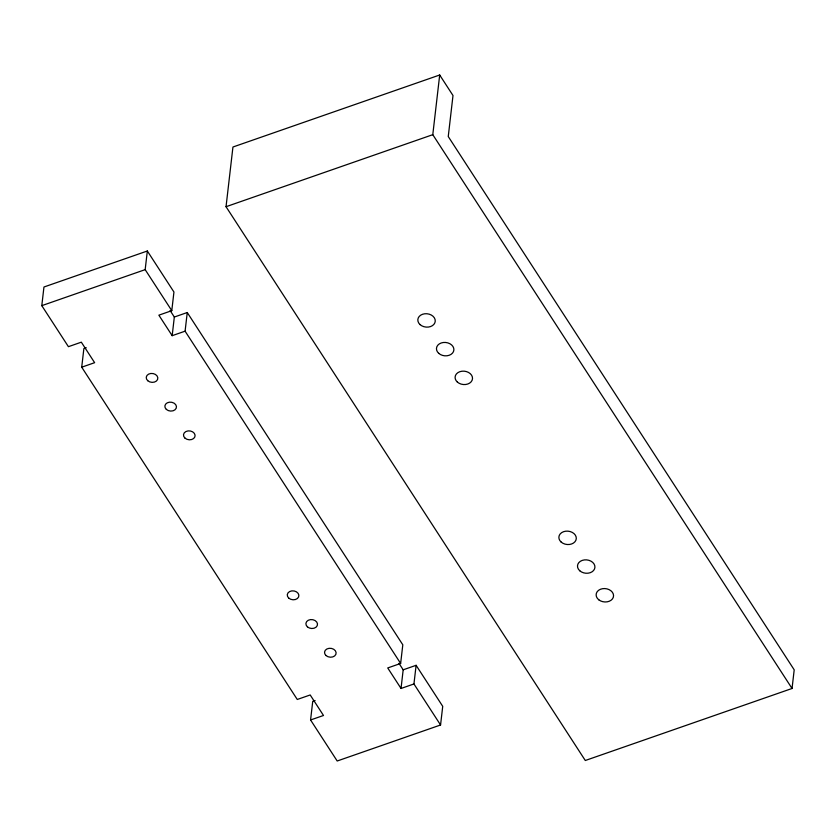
<?xml version="1.0" encoding="UTF-8"?>
<svg xmlns="http://www.w3.org/2000/svg" width="836" height="836" viewBox="0 0 836 836"><rect width="100%" height="100%" fill="white"/><g stroke="black" fill="none" stroke-linecap="round" stroke-linejoin="round"><path stroke-width="1.25" d="M416.109 665.31L413.945 683.963L401.029 688.467L403.182 669.814L416.109 665.31L442.725 706.336L440.562 724.99L337.19 761L310.574 719.974L323.501 715.48L310.198 694.967L297.271 699.471L81.719 367.192L94.635 362.688L81.332 342.175L68.416 346.679L41.8 305.652L43.953 287.009L147.335 250.999L173.94 292.015L171.788 310.668L158.861 315.172L172.174 335.675L185.09 331.181L187.254 312.528L174.327 317.032L172.174 335.675M81.719 367.192L83.872 348.539L86.223 347.724M171.788 310.668L145.171 269.641L147.335 250.999M226.034 206.711L232.941 147.021L439.694 75L452.997 95.513L448.253 136.54L794.2 669.824L792.047 688.477L585.294 760.499L226.034 206.711L432.787 134.68L439.694 75M310.574 719.974L312.737 701.331L315.088 700.505M401.029 688.467L387.726 667.954L400.643 663.45L402.806 644.807L187.254 312.528M41.8 305.652L145.171 269.641M432.787 134.68L792.047 688.477M185.09 331.181L400.643 663.45M413.945 683.963L440.562 724.99M170.126 310.553L174.327 317.032M398.981 663.335L403.182 669.814M166.354 409.41A5.831 4.462 6.6 0 0 176.197 408.24A5.831 4.462 6.6 0 0 169.426 402.189A5.831 4.462 6.6 0 0 166.354 409.41M184.986 438.127A5.831 4.462 6.6 0 0 194.83 436.956A5.831 4.462 6.6 0 0 188.058 430.906A5.831 4.462 6.6 0 0 184.986 438.127M147.732 380.704A5.831 4.462 6.6 0 0 157.565 379.523A5.831 4.462 6.6 0 0 150.804 373.473A5.831 4.462 6.6 0 0 147.732 380.704M288.765 598.116A5.831 4.462 6.6 0 0 298.609 596.946A5.831 4.462 6.6 0 0 291.837 590.885A5.831 4.462 6.6 0 0 288.765 598.116M307.397 626.833A5.831 4.462 6.6 0 0 317.241 625.652A5.831 4.462 6.6 0 0 310.469 619.601A5.831 4.462 6.6 0 0 307.397 626.833M326.03 655.549A5.831 4.462 6.6 0 0 335.863 654.369A5.831 4.462 6.6 0 0 329.102 648.318A5.831 4.462 6.6 0 0 326.03 655.549M598.785 599.799A8.747 6.688 6.6 0 0 613.3 597.301A8.747 6.688 6.6 0 0 602.442 588.711A8.747 6.688 6.6 0 0 598.785 599.799M579.756 570.758A8.747 6.688 6.6 0 0 594.521 568.992A8.747 6.688 6.6 0 0 584.364 559.911A8.747 6.688 6.6 0 0 579.756 570.758M420.09 324.629A8.747 6.688 6.6 0 0 434.845 322.863A8.747 6.688 6.6 0 0 424.698 313.782A8.747 6.688 6.6 0 0 420.09 324.629M438.712 353.335A8.747 6.688 6.6 0 0 453.478 351.58A8.747 6.688 6.6 0 0 443.32 342.499A8.747 6.688 6.6 0 0 438.712 353.335M457.344 382.052A8.747 6.688 6.6 0 0 472.11 380.296A8.747 6.688 6.6 0 0 461.953 371.215A8.747 6.688 6.6 0 0 457.344 382.052M561.134 542.042A8.747 6.688 6.6 0 0 575.889 540.275A8.747 6.688 6.6 0 0 565.732 531.194A8.747 6.688 6.6 0 0 561.134 542.042"/></g></svg>
